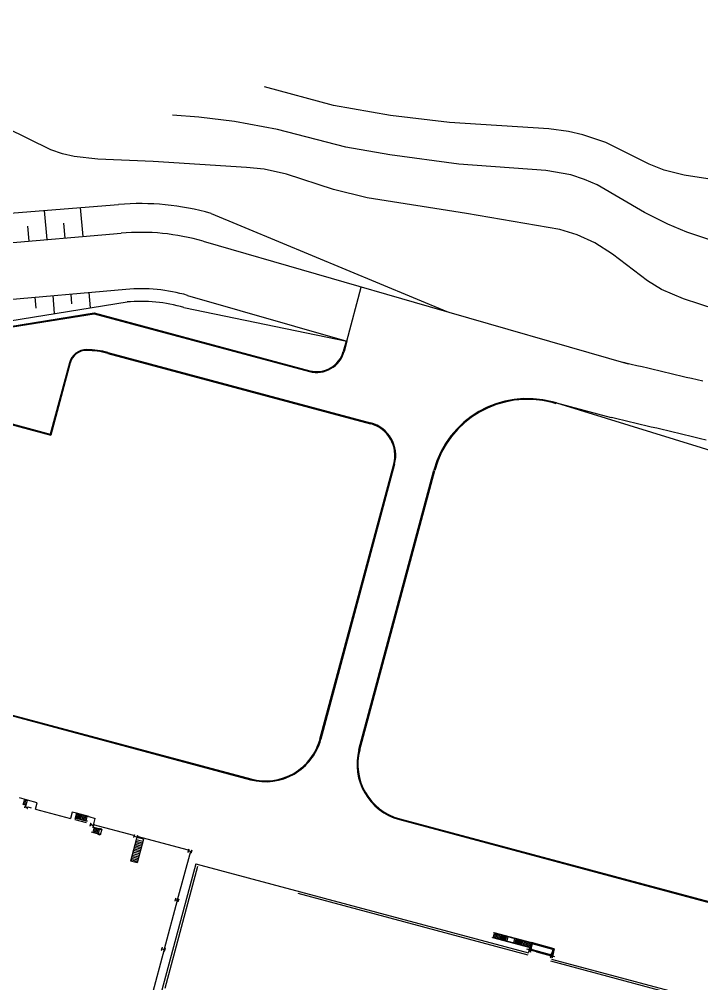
# Model space of a CAD drawing. Header units: millimetres. Extents: x 0 to 42050, y 0 to 29700.
# Drawn here: x 35722 to 36724, y 26847 to 28264 of the extents above; entities that cross this region are included whole.
import ezdxf

# ---------------------------------------------------------------- set-up
doc = ezdxf.new("R2010")
doc.units = ezdxf.units.MM
doc.header["$LTSCALE"] = 50
doc.layers.add('CHAVE', color=8, linetype='Continuous', transparency=0.4)
doc.layers.add('TDM', color=2, linetype='Continuous')
doc.styles.add('TR100', font='simplex.shx')
doc.dimstyles.new('SEG-S-1', dxfattribs={"dimscale": 50, "dimtxt": 2.5, "dimasz": 2.5, "dimexe": 1.5, "dimexo": 1.5, "dimgap": 1, "dimtad": 1, "dimdec": 0, "dimtxsty": 'TR100', "dimcen": 2.5, "dimclrd": 256, "dimclre": 256, "dimclrt": 3, "dimadec": 0, "dimazin": 0, "dimtfac": 1, "dimtdec": 0, "dimtmove": 0, "dimatfit": 3, "dimfxl": 0, "dimarcsym": 0})

# ---------------------------------------------------------------- blocks, each defined once
blk = doc.blocks.new('A$C348914f2')
at = {"layer": 'CHAVE'}
for p, q in [((-6062.8, -1238.9), (-5681.9, -1208.6)), ((-5791.2, -1217.3), (-5787.5, -1260.1)), ((-5738.3, -1213.1), (-5734.7, -1255.6)), ((-5546.2, -1221.9), (-5200.2, -1365.7)), ((-5815.8, -1240.6), (-5813.9, -1262.4)), ((-5763, -1236.1), (-5761.1, -1257.8)), ((-6243.2, -1299.4), (-5678.3, -1250.7)), ((-5557.9, -1262.5), (-5225.9, -1358.3)), ((-5346.9, -1409.6), (-5325.6, -1330.2)), ((-6117, -1371.7), (-5671.2, -1333.2)), ((-5803.2, -1361), (-5804.6, -1344.8)), ((-5775.9, -1368.8), (-5778.2, -1342.5)), ((-5750.5, -1354.4), (-5751.8, -1340.2)), ((-5723.4, -1360.4), (-5725.4, -1337.9)), ((-5580.9, -1342.1), (-5346.9, -1409.6)), ((-6047.8, -1412.3), (-5669.6, -1351.7)), ((-5586, -1359.9), (-5346.9, -1409.6)), ((-5225.9, -1358.3), (-4933.9, -1442.6)), ((-5917.3, -1399.8), (-5717.9, -1367.9)), ((-5916.3, -1400.9), (-5718, -1369.1)), ((-5718, -1369.1), (-5401.6, -1453.9)), ((-5717.9, -1367.9), (-5401.3, -1452.7)), ((-5348.1, -1409.3), (-5352.1, -1424.3)), ((-5346.9, -1409.6), (-5350.9, -1424.6)), ((-5698, -1427.3), (-5312.3, -1530.6)), ((-5697.7, -1426.1), (-5312, -1529.4)), ((-5754.2, -1441.1), (-5782.3, -1545.9)), ((-5753, -1441.4), (-5781.4, -1547.5)), ((-4937.4, -1441.5), (-4940, -1440.9)), ((-4929.3, -1443.5), (-4937.4, -1441.5)), ((-4921.2, -1445.4), (-4929.3, -1443.5)), ((-4913.2, -1447.3), (-4921.2, -1445.4)), ((-4905.1, -1449.2), (-4913.2, -1447.3)), ((-4897, -1451.1), (-4905.1, -1449.2)), ((-4889, -1453), (-4897, -1451.1)), ((-4880.9, -1454.9), (-4889, -1453)), ((-4872.8, -1456.8), (-4880.9, -1454.9)), ((-4864.8, -1458.7), (-4872.8, -1456.8)), ((-4856.7, -1460.6), (-4864.8, -1458.7)), ((-4848.6, -1462.5), (-4856.7, -1460.6)), ((-4840.6, -1464.4), (-4848.6, -1462.5)), ((-4832.5, -1466.3), (-4840.6, -1464.4)), ((-4824.4, -1468.2), (-4832.5, -1466.3)), ((-5039.4, -1501.3), (-5045.4, -1499.7)), ((-5039.1, -1500.1), (-5045.1, -1498.5)), ((-5039.1, -1500.1), (-4959, -1521.6)), ((-5039.1, -1500.1), (-4617.9, -1630)), ((-5863.8, -1525.4), (-5781.4, -1547.5)), ((-5863.4, -1524.2), (-5782.3, -1545.9)), ((-4956.4, -1522.2), (-4959, -1521.6)), ((-4948.3, -1524.1), (-4956.4, -1522.2)), ((-4940.3, -1526), (-4948.3, -1524.1)), ((-4932.2, -1527.9), (-4940.3, -1526)), ((-4924.1, -1529.8), (-4932.2, -1527.9)), ((-4916.1, -1531.7), (-4924.1, -1529.8)), ((-4908, -1533.6), (-4916.1, -1531.7)), ((-4900, -1535.5), (-4908, -1533.6)), ((-4891.9, -1537.4), (-4900, -1535.5)), ((-4883.8, -1539.3), (-4891.9, -1537.4)), ((-4875.8, -1541.2), (-4883.8, -1539.3)), ((-4867.7, -1543.1), (-4875.8, -1541.2)), ((-4859.6, -1545), (-4867.7, -1543.1)), ((-4851.6, -1546.9), (-4859.6, -1545)), ((-4843.5, -1548.8), (-4851.6, -1546.9)), ((-4835.5, -1550.7), (-4843.5, -1548.8)), ((-4827.4, -1552.7), (-4835.5, -1550.7)), ((-4819.3, -1554.6), (-4827.4, -1552.7)), ((-5386.3, -1994), (-5278, -1590)), ((-5276.8, -1590.3), (-5385.1, -1994.3)), ((-5329.1, -2009.3), (-5219.1, -1599)), ((-5327.9, -2009.7), (-5217.9, -1599.3)), ((-6216.4, -1858.6), (-5488.1, -2053.8)), ((-6216.1, -1857.4), (-5487.8, -2052.6)), ((-5820.7, -2082.4), (-5827.7, -2080.5)), ((-5820.7, -2082.4), (-5820.8, -2082.9)), ((-5815.9, -2083.7), (-5820.7, -2082.4)), ((-5822.5, -2089.3), (-5822.7, -2089.7)), ((-5822.7, -2089.7), (-5817.9, -2091)), ((-5822.5, -2089.3), (-5817.7, -2090.5)), ((-5821.7, -2089.5), (-5820, -2083.1)), ((-5820.8, -2082.9), (-5816, -2084.1)), ((-5819.8, -2094.9), (-5819.1, -2092.5)), ((-5819.8, -2094.9), (-5819.5, -2094.9)), ((-5819.7, -2090), (-5818, -2083.6)), ((-5819.5, -2094.9), (-5818.9, -2092.5)), ((-5815.6, -2094.6), (-5819.2, -2093.6)), ((-5819.2, -2093.9), (-5819.2, -2093.6)), ((-5815.7, -2094.8), (-5819.2, -2093.9)), ((-5819.1, -2092.5), (-5818.9, -2092.5)), ((-5818.6, -2093.8), (-5815.9, -2083.7)), ((-5816, -2095.9), (-5815.3, -2093.5)), ((-5816, -2095.9), (-5815.7, -2096)), ((-5801.7, -2087.5), (-5815.9, -2083.7)), ((-5815.7, -2096), (-5815.1, -2093.5)), ((-5815.7, -2094.8), (-5815.6, -2094.6)), ((-5815.3, -2093.5), (-5815.1, -2093.5)), ((-5815.1, -2093.6), (-5810.3, -2094.8)), ((-5804.1, -2096.7), (-5801.7, -2087.5)), ((-5804.1, -2096.7), (-5752.6, -2110.5)), ((-5750.2, -2101.3), (-5752.6, -2110.5)), ((-5743.8, -2103), (-5750.2, -2101.3)), ((-5743.8, -2103), (-5746.2, -2112.2)), ((-5727.8, -2115), (-5745.7, -2110.2)), ((-5727.7, -2114.6), (-5745.6, -2109.8)), ((-5726, -2108.2), (-5743.9, -2103.4)), ((-5725.9, -2107.8), (-5743.8, -2103)), ((-5743.7, -2110.3), (-5742, -2103.9)), ((-5741.7, -2110.9), (-5740, -2104.5)), ((-5739.7, -2111.4), (-5738, -2105)), ((-5737.7, -2111.9), (-5736, -2105.5)), ((-5735.7, -2112.5), (-5734, -2106.1)), ((-5733.7, -2113), (-5732, -2106.6)), ((-5731.7, -2113.5), (-5730, -2107.1)), ((-5729.7, -2114.1), (-5728, -2107.7)), ((-5725.9, -2107.8), (-5716.2, -2110.4)), ((-5718.4, -2118.6), (-5716.2, -2110.4)), ((-5269.3, -2111.1), (-4647.2, -2277.8)), ((-5746.2, -2112.2), (-5729.5, -2116.7)), ((-5723.2, -2117.3), (-5724.3, -2121.3)), ((-5724.3, -2121.3), (-5723.9, -2121.4)), ((-5722.8, -2117.4), (-5723.9, -2121.4)), ((-5723.4, -2119.6), (-5719.4, -2120.7)), ((-5723.3, -2119.2), (-5719.3, -2120.3)), ((-5723.2, -2117.3), (-5722.8, -2117.4)), ((-5718.8, -2118.5), (-5719.9, -2122.5)), ((-5719.9, -2122.5), (-5719.5, -2122.6)), ((-5707.8, -2127.3), (-5719.9, -2124)), ((-5707.7, -2126.9), (-5719.8, -2123.6)), ((-5718.4, -2118.6), (-5719.5, -2122.6)), ((-5719.5, -2131), (-5717.8, -2124.6)), ((-5718.8, -2118.5), (-5718.4, -2118.6)), ((-5659.5, -2135.7), (-5718.8, -2119.8)), ((-5717.5, -2131.6), (-5715.8, -2125.2)), ((-5269.6, -2112.3), (-4647.5, -2279)), ((-5709.6, -2134.1), (-5721.7, -2130.9)), ((-5709.5, -2133.7), (-5721.6, -2130.5)), ((-5715.5, -2132.1), (-5713.8, -2125.7)), ((-5713.5, -2132.6), (-5711.8, -2126.2)), ((-5712, -2133.5), (-5712.2, -2134.3)), ((-5709, -2135.1), (-5712.2, -2134.3)), ((-5711.5, -2133.2), (-5709.8, -2126.8)), ((-5709.8, -2125.5), (-5710, -2126.3)), ((-5706.7, -2126.3), (-5709.8, -2125.5)), ((-5709.5, -2133.7), (-5709.6, -2134.1)), ((-5706.7, -2126.3), (-5709, -2135.1)), ((-5707.7, -2126.9), (-5707.8, -2127.3)), ((-5659.2, -2134.5), (-5660.3, -2138.5)), ((-5660.3, -2138.5), (-5659.9, -2138.6)), ((-5658.8, -2134.6), (-5659.9, -2138.6)), ((-5659.4, -2136.8), (-5655.4, -2137.8)), ((-5659.3, -2136.4), (-5655.3, -2137.4)), ((-5659.2, -2134.5), (-5658.8, -2134.6)), ((-5654.8, -2135.6), (-5655.9, -2139.6)), ((-5654.4, -2135.7), (-5655.5, -2139.8)), ((-5645.6, -2141.1), (-5655.2, -2138.5)), ((-5654.8, -2135.6), (-5654.4, -2135.7)), ((-5579.5, -2157.1), (-5654.7, -2136.9)), ((-5655.5, -2139.8), (-5664.5, -2173.4)), ((-5649.5, -2155.8), (-5659.1, -2153.2)), ((-5648.9, -2153.5), (-5658.5, -2151)), ((-5648.3, -2151.3), (-5657.9, -2148.7)), ((-5647.7, -2149), (-5657.3, -2146.5)), ((-5647.1, -2146.8), (-5656.7, -2144.2)), ((-5646.5, -2144.6), (-5656.1, -2142)), ((-5655.9, -2139.6), (-5655.5, -2139.8)), ((-5645.6, -2141.1), (-5654.9, -2175.9)), ((-5662.7, -2166.6), (-5653.1, -2169.2)), ((-5662.1, -2164.4), (-5652.5, -2167)), ((-5661.5, -2162.2), (-5651.9, -2164.7)), ((-5651.3, -2162.5), (-5660.9, -2159.9)), ((-5650.7, -2160.3), (-5660.3, -2157.7)), ((-5650.1, -2158), (-5659.7, -2155.4)), ((-5576.6, -2159), (-5595.8, -2230.6)), ((-5579.2, -2155.9), (-5580.3, -2159.9)), ((-5580.3, -2159.9), (-5579.9, -2160)), ((-5578.8, -2156), (-5579.9, -2160)), ((-5579.4, -2158.2), (-5575.4, -2159.3)), ((-5579.3, -2157.8), (-5575.3, -2158.9)), ((-5579.2, -2155.9), (-5578.8, -2156)), ((-5574.8, -2157.1), (-5575.9, -2161.1)), ((-5575.9, -2161.1), (-5575.5, -2161.2)), ((-5574.4, -2157.2), (-5575.5, -2161.2)), ((-5574.8, -2157.1), (-5574.4, -2157.2)), ((-5654.9, -2175.9), (-5664.5, -2173.4)), ((-5663.9, -2171.1), (-5654.3, -2173.7)), ((-5663.3, -2168.9), (-5653.7, -2171.5)), ((-5568.6, -2177.2), (-5618.3, -2362.9)), ((-5566.2, -2181.3), (-5614.3, -2360.5)), ((-5568.6, -2177.2), (-5080, -2308.1)), ((-5080.8, -2311.3), (-5418.2, -2220.9)), ((-5595.9, -2231), (-5615.1, -2302.7)), ((-5598.5, -2227.9), (-5599.6, -2231.9)), ((-5599.6, -2231.9), (-5599.2, -2232.1)), ((-5598.1, -2228), (-5599.2, -2232.1)), ((-5598.7, -2230.2), (-5594.7, -2231.3)), ((-5598.6, -2229.8), (-5594.6, -2230.9)), ((-5598.5, -2227.9), (-5598.1, -2228)), ((-5594.1, -2229.1), (-5595.2, -2233.1)), ((-5595.2, -2233.1), (-5594.8, -2233.2)), ((-5593.7, -2229.2), (-5594.8, -2233.2)), ((-5594.1, -2229.1), (-5593.7, -2229.2)), ((-5130.5, -2278.7), (-5132.2, -2285.1)), ((-5131.1, -2278.5), (-5131, -2278.1)), ((-5131.1, -2278.5), (-5076, -2293.3)), ((-5131, -2278.1), (-5075.9, -2292.9)), ((-5128.5, -2279.2), (-5130.2, -2285.6)), ((-5126.5, -2279.8), (-5128.2, -2286.2)), ((-5124.5, -2280.3), (-5126.2, -2286.7)), ((-5122.5, -2280.9), (-5124.2, -2287.3)), ((-5132.9, -2285.3), (-5132.8, -2284.9)), ((-5132.9, -2285.3), (-5077.8, -2300.1)), ((-5132.8, -2284.9), (-5077.7, -2299.7)), ((-5120.5, -2281.4), (-5122.2, -2287.8)), ((-5118.5, -2281.9), (-5120.2, -2288.3)), ((-5116.5, -2282.5), (-5118.2, -2288.9)), ((-5114.5, -2283), (-5116.2, -2289.4)), ((-5112.5, -2283.5), (-5114.2, -2289.9)), ((-5110.5, -2284.1), (-5112.2, -2290.5)), ((-5110.6, -2291.3), (-5110.5, -2290.9)), ((-5108.8, -2284.5), (-5108.7, -2284.1)), ((-5102.6, -2293.5), (-5102.5, -2293.1)), ((-5100.5, -2286.7), (-5102.2, -2293.2)), ((-5100.8, -2286.7), (-5100.7, -2286.3)), ((-5098.5, -2287.3), (-5100.2, -2293.7)), ((-5096.5, -2287.8), (-5098.2, -2294.2)), ((-5094.5, -2288.4), (-5096.2, -2294.8)), ((-5092.5, -2288.9), (-5094.2, -2295.3)), ((-5090.5, -2289.4), (-5092.2, -2295.8)), ((-5088.5, -2290), (-5090.2, -2296.4)), ((-5086.5, -2290.5), (-5088.2, -2296.9)), ((-5084.5, -2291), (-5086.2, -2297.4)), ((-5082.5, -2291.6), (-5084.2, -2298)), ((-5080.5, -2292.1), (-5082.2, -2298.5)), ((-5078.5, -2292.6), (-5080.2, -2299)), ((-5075.9, -2292.9), (-5078.2, -2301.7)), ((-5076.5, -2293.2), (-5078.2, -2299.6)), ((-5076.7, -2292.7), (-5076.8, -2293.1)), ((-5074.3, -2293.3), (-5076.6, -2302.1)), ((-5041.7, -2302.9), (-5076.6, -2293.6)), ((-5042.3, -2301.9), (-5075.9, -2292.9)), ((-5044.3, -2303.1), (-5074.7, -2294.9)), ((-5615.2, -2303), (-5633.3, -2370.9)), ((-5618.9, -2304), (-5617.8, -2300)), ((-5618.9, -2304), (-5618.5, -2304.1)), ((-5618.5, -2304.1), (-5617.4, -2300.1)), ((-5618, -2302.3), (-5614, -2303.4)), ((-5617.9, -2301.9), (-5613.9, -2303)), ((-5617.8, -2300), (-5617.4, -2300.1)), ((-5614.5, -2305.2), (-5613.4, -2301.2)), ((-5614.5, -2305.2), (-5614.1, -2305.3)), ((-5614.1, -2305.3), (-5613, -2301.3)), ((-5613.4, -2301.2), (-5613, -2301.3)), ((-5083, -2302.2), (-5042, -2313.2)), ((-5079.7, -2305.6), (-5080.2, -2305.9)), ((-5078.4, -2300.8), (-5078.7, -2300.3)), ((-5078.5, -2299.5), (-5078.6, -2299.9)), ((-5076.4, -2304.8), (-5078, -2304.4)), ((-5045.7, -2311.3), (-5077.6, -2302.8)), ((-5077.3, -2306.3), (-5077, -2306.8)), ((-5076, -2301.5), (-5075.5, -2301.2)), ((-5046.2, -2312.9), (-5067.8, -2307.1)), ((-5046.4, -2309.4), (-5046.7, -2308.9)), ((-5043.9, -2301.5), (-5046.2, -2310.3)), ((-5042.3, -2301.9), (-5044.6, -2310.7)), ((-5047.7, -2314.2), (-5048.2, -2314.5)), ((-4745.5, -2401.2), (-5047.2, -2320.3)), ((-5046.3, -2317.1), (-4747.8, -2397.1)), ((-5045.3, -2314.8), (-5045, -2315.3)), ((-5044, -2310), (-5043.5, -2309.7))]:
    blk.add_line(p, q, dxfattribs=at)
at = {"layer": 'CHAVE', "flags": 128}
for points in [[(-4769.2, -1178), (-4851.5, -1165.7), (-4881.2, -1158), (-4902.9, -1149.4), (-4966.6, -1117.3), (-5000.6, -1106), (-5021.5, -1101.5), (-5050.5, -1097.4), (-5195.9, -1088.2), (-5282.7, -1077.7), (-5366.4, -1063), (-5467.8, -1035.7)], [(-4780.6, -1370.5), (-4852.6, -1347), (-4884.8, -1333.4), (-4905.5, -1320.8), (-4957, -1281.3), (-4983, -1264.8), (-5008.8, -1253.3), (-5034.2, -1245.5), (-5171, -1221.7), (-5316.8, -1198.6), (-5366.3, -1186.7), (-5435.5, -1164), (-5468.5, -1156.9), (-5494.4, -1154.2), (-5631.4, -1145.6), (-5712.4, -1141.9), (-5747.1, -1137.9), (-5764.2, -1133.9), (-5781.4, -1128.2), (-5847.2, -1095.8)], [(-4785.9, -1269.8), (-4847.8, -1249.1), (-4875.7, -1237.6), (-4909.7, -1220.2), (-4979.5, -1179.9), (-4998.1, -1171.9), (-5018.1, -1165.2), (-5054.8, -1158.8), (-5182.2, -1149.1), (-5283.7, -1135.8), (-5348.2, -1124.1), (-5448.8, -1098.4), (-5511.6, -1086.7), (-5564.1, -1080.4), (-5602.9, -1077.1)], [(-4785.9, -1269.8), (-4847.8, -1249.1), (-4875.7, -1237.6), (-4909.7, -1220.2), (-4979.5, -1179.9), (-4998.1, -1171.9), (-5018.1, -1165.2), (-5054.8, -1158.8), (-5182.2, -1149.1), (-5283.7, -1135.8), (-5348.2, -1124.1), (-5448.8, -1098.4), (-5511.6, -1086.7), (-5564.1, -1080.4), (-5602.9, -1077.1)], [(-4785.9, -1269.8), (-4847.8, -1249.1), (-4875.7, -1237.6), (-4909.7, -1220.2), (-4979.5, -1179.9), (-4998.1, -1171.9), (-5018.1, -1165.2), (-5054.8, -1158.8), (-5182.2, -1149.1), (-5283.7, -1135.8), (-5348.2, -1124.1), (-5448.8, -1098.4), (-5511.6, -1086.7), (-5564.1, -1080.4), (-5602.9, -1077.1)], [(-5077.9, -2300.5), (-5078.7, -2300.3), (-5080.2, -2305.9), (-5079.4, -2306.1)], [(-5078, -2300.9), (-5078.4, -2300.8), (-5079.7, -2305.6)], [(-5079.7, -2305.6), (-5079.3, -2305.7)], [(-5077.8, -2306.5), (-5077, -2306.8)], [(-5077.7, -2306.1), (-5077.3, -2306.3), (-5076.9, -2304.7)], [(-5077, -2306.8), (-5076.5, -2304.8)], [(-5076.5, -2303.1), (-5076, -2301.5), (-5076.4, -2301.3)], [(-5076.1, -2303.2), (-5075.5, -2301.2), (-5076.3, -2300.9)], [(-5045.9, -2309.1), (-5046.7, -2308.9), (-5047.2, -2310.9)], [(-5046, -2309.5), (-5046.4, -2309.4), (-5046.8, -2311)], [(-5045, -2315.3), (-5043.5, -2309.7), (-5044.3, -2309.5)], [(-5047.7, -2312.5), (-5048.2, -2314.5), (-5047.4, -2314.7)], [(-5047.3, -2312.6), (-5047.7, -2314.2)], [(-5047.7, -2314.2), (-5047.3, -2314.3)], [(-5045.7, -2314.7), (-5045.3, -2314.8), (-5044, -2310), (-5044.4, -2309.9)]]:
    blk.add_lwpolyline(points, dxfattribs=at)
for points in [[(-5079.1, -2304.7), (-5079.1, -2304.9), (-5077.5, -2305.3), (-5077.5, -2305.2), (-5078.2, -2305), (-5077.4, -2302.1), (-5076.7, -2302.3), (-5076.6, -2302.1), (-5078.2, -2301.7), (-5078.3, -2301.9), (-5077.6, -2302.1), (-5078.3, -2304.9)], [(-5047, -2313.3), (-5047.1, -2313.5), (-5045.5, -2313.9), (-5045.4, -2313.7), (-5046.2, -2313.6), (-5045.4, -2310.7), (-5044.7, -2310.9), (-5044.6, -2310.7), (-5046.2, -2310.3), (-5046.3, -2310.5), (-5045.6, -2310.7), (-5046.3, -2313.5)]]:
    blk.add_lwpolyline(points, close=True, dxfattribs=at)
at = {"layer": 'CHAVE'}
for centre, radius, start, end in [((-5649.8, -1580.9), 373.7, 73.8982, 94.9294), ((-5649.8, -1580.9), 331.4, 73.8982, 94.9294), ((-5649.8, -1580.9), 248.6, 73.8982, 94.9294), ((-5649.8, -1580.9), 230, 73.8982, 94.9294), ((-5729, -1447.9), 26.1, 89.3514, 164.9999), ((-5729, -1447.9), 24.9, 89.3514, 164.9999), ((-5730.2, -1547.3), 125.5, 74.9999, 89.3514), ((-5730.2, -1547.3), 124.3, 74.9999, 89.3514), ((-5390.9, -1413.9), 41.4, 254.9999, 344.9999), ((-5390.9, -1413.9), 40.2, 254.9999, 344.9999), ((-5081.8, -1635.8), 142.1, 74.9999, 164.9999), ((-5081.8, -1635.8), 140.9, 74.9999, 164.9999), ((-5324.8, -1577.4), 49.7, 344.9999, 74.9999), ((-5324.8, -1577.4), 48.5, 344.9999, 74.9999), ((-5466.3, -1972.5), 84.1, 254.9999, 344.9999), ((-5466.3, -1972.5), 82.9, 254.9999, 344.9999), ((-5247.8, -2031.1), 84.1, 164.9999, 254.9999), ((-5247.8, -2031.1), 82.9, 164.9999, 254.9999)]:
    blk.add_arc(centre, radius, start, end, dxfattribs=at)
at = {"layer": 'TDM'}
blk.add_leader([(-6489.4, -1321.9), (-5940.7, -709.1), (-4897, -709.1)], dimstyle='SEG-S-1', override={"dimgap": 1, "dimtad": 0}, dxfattribs=at)

msp = doc.modelspace()

# ---------------------------------------------------------------- block references
msp.add_blockref('A$C348914f2', (41550, 29200))

doc.saveas('drawing.dxf')
